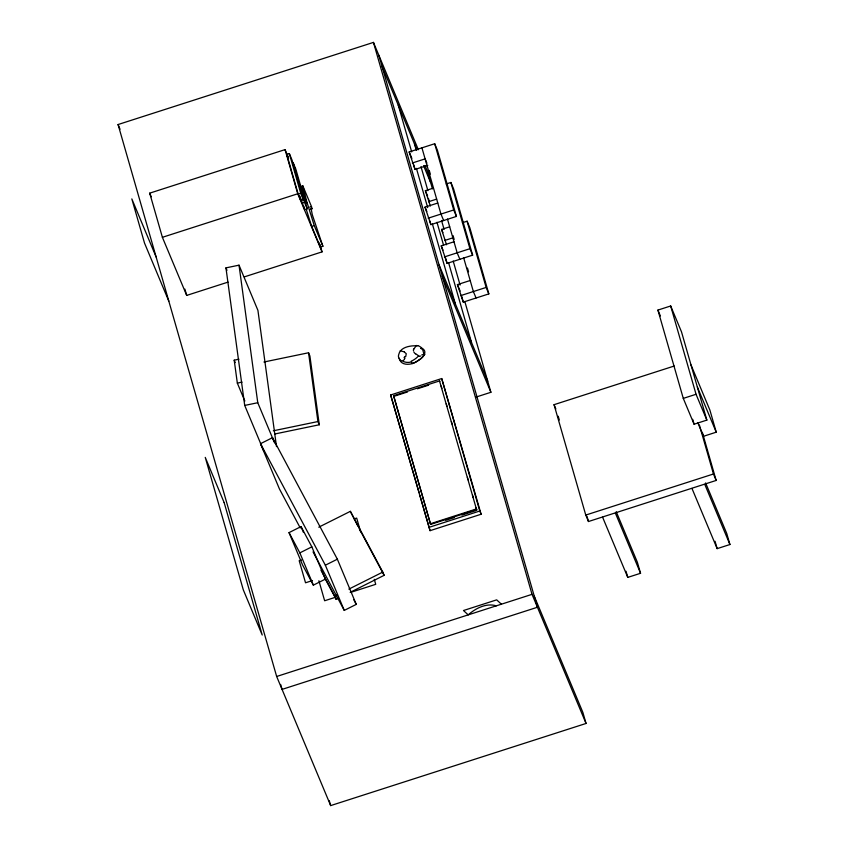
<?xml version="1.0" encoding="UTF-8"?>
<svg xmlns="http://www.w3.org/2000/svg" width="848" height="848" viewBox="0 0 848 848"><rect width="100%" height="100%" fill="white"/><g stroke="black" fill="none" stroke-linecap="round" stroke-linejoin="round"><path stroke-width="1.27" d="M405.694 356.658L406.266 353.701L404.284 351.973M405.037 358.004L404.454 359.096M404.051 359.838C401.062 363.326 397.129 357.453 398.783 354.358C400.542 346.737 411.269 345.327 417.661 345.889M416.368 345.422L414.195 348.613A14.384 11.83 51.8 0 0 414.015 349.037M300.287 528.007L279.405 488.883L260.506 443.695L272.505 437.674L337.356 559.192L356.266 604.38L344.267 610.401L313.039 551.889M325.346 579.131L313.347 585.152L302.535 564.895L289.041 532.618L301.029 526.597L311.841 546.854L325.346 579.131L336.158 599.388L338.49 598.211M318.763 527.18L350.362 511.344L382.787 572.093L384.133 575.326L350.192 592.339M313.347 585.152L299.842 552.875L311.841 546.854M344.267 610.401L325.356 565.203L337.356 559.192M336.158 599.388L334.801 596.155L337.144 594.989M348.846 589.116L382.787 572.093M420.566 356.012L419.537 356.436L415.679 353.764M534.261 596.218L582.873 712.415L586.042 723.461L330.667 805.6L276.66 676.481L118.073 124.539L373.459 42.4L418.35 149.725M228.059 282.108L186.698 295.411L162.392 237.313L149.704 193.153L285.055 149.619L288.097 156.88M286.772 154.41L289.327 153.594L292.03 160.049L303.446 199.789L300.892 200.605L298.189 194.15L286.772 154.41L288.574 158.714M300.277 186.687L302.831 185.871L311.47 206.53L312.106 208.735L310.4 209.286M427.805 165.339L415.032 169.441L409.16 151.951L434.695 143.736L437.398 150.191L456.425 216.42L430.89 224.635L425.018 207.145L437.791 203.032M162.392 237.313L297.743 193.779L322.049 251.877L244.351 276.872M298.189 194.15L300.743 193.333L303.446 199.789M412.329 162.986L425.102 158.883L426.904 163.187M301.973 203.191L304.527 202.365L307.22 208.82L304.676 209.647L300.181 196.98M309.764 207.071L311.47 206.53M311.693 226.427L314.248 225.61L322.887 246.27L320.332 247.086L311.693 226.427L306.499 210.124M430.339 206.032L425.367 190.683L433.487 188.076M446.26 183.963L450.903 182.468L453.606 188.924L472.633 255.163L447.097 263.378L441.225 245.878L453.987 241.775M428.537 201.729L436.656 199.11M428.187 218.18L453.722 209.965L456.425 216.42M446.536 244.765L441.564 229.416L449.694 226.808M462.457 222.695L467.1 221.201L469.803 227.667L488.83 293.896L463.294 302.111L457.422 284.61L470.195 280.508M444.734 240.461L452.864 237.843M444.394 256.923L469.93 248.708L472.633 255.163M460.591 295.655L486.137 287.44L488.83 293.896M390.642 394.977L441.713 378.547L481.123 514.248L430.053 530.668L390.642 394.977L419.177 492.826M657.91 310.082L670.683 305.98L681.485 331.801L706.85 420.11L694.088 424.223L683.287 398.39L657.91 310.082L660.369 315.954M439.529 380.932L476.587 509.627L430.614 524.414L393.557 395.719L439.529 380.932L439.794 381.579M393.557 395.719L393.832 396.366L407.496 391.967M417.428 388.776L428.611 385.172M475.813 397.14L490.897 392.295L464.821 301.517M702.303 432.236L716.157 480.445L588.47 521.52L585.767 515.065L554.051 404.676L674.234 366.018M683.287 398.39L696.049 394.288L706.85 420.11M354.199 518.891L356.69 518.096L360.633 531.834M301.506 559.956L299.185 560.708L305.534 582.788L312.499 580.541M430.349 523.767L476.322 508.98L476.587 509.627M690.993 364.916L709.903 410.103L716.242 432.183L703.48 436.296L697.734 422.569M445.794 520.269L454.496 517.471M461.948 515.075L475.611 510.676M428.696 527.445L479.777 511.015L481.123 514.248M585.767 515.065L713.465 473.99L716.157 480.445M335.85 597.151L324.646 600.755L318.901 580.763M350.807 592.339L375.717 584.325L374.286 579.322M276.66 676.481L532.035 594.342L586.042 723.461M602.599 517.206L627.774 577.382L640.547 573.28L637.367 562.245L616.22 511.683M691.979 488.459L717.154 548.635L729.927 544.533L726.757 533.487L705.61 482.936M263.611 450.627L244.712 405.429L225.95 267.873L239.019 265.17L257.919 310.357L276.501 446.61M244.839 401.04L237.334 383.105L234.207 360.177L238.956 359.192M263.94 362.011L308.555 352.768L309.902 356.001L319.283 424.774L274.678 434.017M237.334 383.105L242.083 382.119M244.712 405.429L257.771 402.726L274.635 443.038M273.321 430.795L317.926 421.551L319.283 424.774M400.182 350.807L403.182 351.56A17.214 14.225 -76.5 0 1 404.337 351.814M420.873 348.433C427.986 349.44 424.233 357.178 419.961 359.34A24.581 20.977 -22.7 0 1 416.654 361.566C411.545 365.202 400.436 366.219 399.302 358.174M421.043 348.475L422.484 348.994L424.18 354.899L423.756 355.535L420.449 358.948L415.902 361.979L412.255 363.548L411.503 361.757M496.281 605.843C486.328 602.737 475.537 608.323 468.191 614.874L463.474 610.528L496.674 599.854L501.391 604.2M312.106 208.735L311.046 208.279L312.318 214.777L322.887 246.27M357.941 526.248L350.362 511.344M359.192 528.59L384.133 575.326M353.764 599.706L356.266 604.38M260.506 443.695L325.356 565.203M320.989 570.28L334.801 596.155M289.041 532.618L299.842 552.875M697.342 386.995L716.242 432.183M704.752 484.346L729.927 544.533M615.372 513.093L640.547 573.28M554.051 404.676L555.853 408.98M424.933 165.466L427.466 171.519L432.459 188.881M382.024 66.345L416.962 149.873M423.544 165.604L430.636 182.553M443.663 220.533L440.96 214.078L421.933 147.838M459.86 259.265L457.157 252.81L447.468 219.06M476.067 297.998L473.364 291.542L463.665 257.803M409.16 151.951L411.863 158.406M425.367 190.683L427.615 196.068M441.564 229.416L442.921 232.649M425.018 207.145L426.82 211.449M441.225 245.878L443.016 250.181M457.422 284.61L460.125 291.065M439.116 265.053L487.727 381.25M442.285 276.088L490.897 392.295M298.729 182.299L300.245 185.935M225.95 267.873L226.978 270.321M272.505 437.674L274.031 441.342M234.207 360.177L235.203 362.573M301.029 526.597L303.489 532.47M149.704 193.153L151.22 196.789M118.073 124.539L120.034 129.235M156.138 257.008L131.832 198.909L144.51 243.058L168.816 301.167M318.816 242.411L320.332 247.086M314.248 225.61L306.647 201.22L302.831 185.871M670.683 305.98L696.049 394.288M699.367 424.933L713.465 473.99M692.678 419.315L694.088 424.223M715.044 541.278L717.154 548.635M626.015 571.255L627.774 577.382M558.217 416.209L559.309 420.014M587.017 516.443L588.47 521.52M467.1 221.201L486.137 287.44M450.903 182.468L469.93 248.708M434.695 143.736L453.722 209.965M467.46 268.042L468.541 271.826M453.065 235.617L454.157 239.401M429.247 170.384L430.339 174.169M441.543 220.522L444.087 229.384M453.182 261.025L460.093 285.066M461.535 295.973L463.294 302.111M414.439 143.821L416.251 150.149M420.979 166.6L427.89 190.652M436.974 222.282L443.525 245.072M448.613 262.785L471.52 342.518M428.42 198.368L429.47 202.047M445.327 257.241L447.097 263.378M398.231 105.088L411.683 151.909M416.41 168.36L427.689 207.601M432.416 224.052L455.323 303.785M413.623 164.544L415.032 169.441M429.83 220.957L430.89 224.635M378.855 55.311L537.441 607.253L282.055 689.392L280.646 684.484M373.459 42.4L532.035 594.342M441.713 378.547L479.777 511.015M441.161 386.031L441.893 388.564M446.26 403.775L446.991 406.319M451.359 421.53L452.09 424.064M467.386 477.307L468.117 479.851M472.484 495.062L473.216 497.596M476.131 507.74L476.862 510.273M393.832 396.366L430.614 524.414M419.898 495.349L430.053 530.668M319.876 244.309L322.049 251.877M307.22 208.82L295.804 169.081L293.111 162.625L304.527 202.365M289.327 153.594L300.743 193.333M303.605 205.916L304.676 209.647M299.461 195.644L300.892 200.605M285.055 149.619L297.743 193.779M184.885 289.104L186.698 295.411M329.257 800.692L330.667 805.6M308.555 352.768L317.926 421.551M239.019 265.17L257.771 402.726M421.721 354.941A14.904 3.074 -33.3 0 1 424.943 354.347M411.534 361.852A11.734 11.702 25.4 0 1 403.182 361.428M418.679 355.821A20.638 19.387 -46.8 0 1 411.269 361.153M417.884 345.56A14.904 11.607 5.2 0 1 422.739 348.846M404.697 356.52A17.214 8.851 -57.3 0 1 404.072 357.729M413.888 352.005A4.41 3.731 34.6 0 0 415.075 353.531A14.384 8.544 23.1 0 0 415.52 353.881M413.495 350.818A4.41 3.731 34.6 0 1 413.676 348.963M301.74 187.747L306.7 203.075L301.74 187.747M224.148 502.578L205.248 457.379L243.302 589.848L262.212 635.035L224.148 502.578"/></g></svg>
